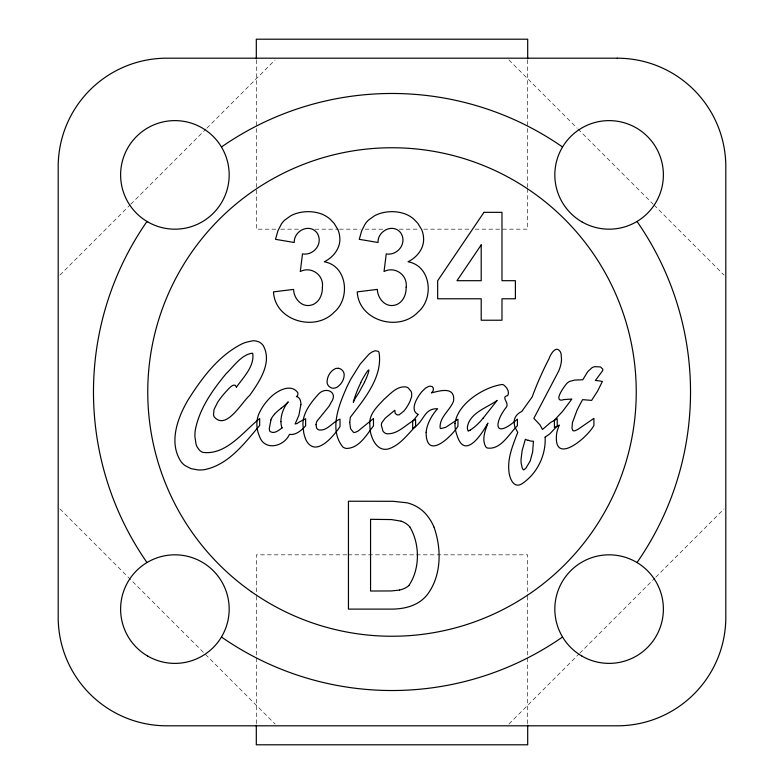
<?xml version="1.0" encoding="UTF-8"?>
<svg xmlns="http://www.w3.org/2000/svg" width="784" height="784" viewBox="0 0 784 784"><rect width="100%" height="100%" fill="white"/><g stroke="black" fill="none" stroke-linecap="round" stroke-linejoin="round"><path stroke-width="0.59" stroke-dasharray="3.92 2.94" d="M59.927 275.096L129.919 205.094M130.781 204.232L205.967 129.056M206.829 128.194L275.096 59.927M508.904 724.073L578.906 654.081M579.768 653.219L654.944 578.033M655.806 577.171L724.073 508.904M275.87 229.173L256.309 229.173L256.309 188.983M280.76 229.173L300.311 229.173M314.982 229.173L338.208 229.173M339.433 229.173L360.219 229.173M365.109 229.173L383.445 229.173M399.33 229.173L418.891 229.173M423.781 229.173L470.233 229.173M475.124 229.173L527.691 229.173L527.691 188.983M346.773 554.827L256.309 554.827L256.309 595.017M347.988 554.827L415.226 554.827M416.451 554.827L527.691 554.827L527.691 595.017M508.904 59.927L577.171 128.194M578.033 129.056L653.219 204.232M654.081 205.094L724.073 275.096M59.927 508.904L275.096 724.073M527.691 59.898L527.691 187.768M527.691 596.232L527.691 724.102M256.309 59.898L256.309 187.768M256.309 596.232L256.309 724.102"/><path stroke-width="1.18" d="M270.941 419.989L269.245 428.779L269.647 430.867A2.675 2.675 0 0 0 270.304 431.641C274.478 434.267 278.82 430.161 282.093 427.897M364.501 382.288L358.994 392.441A106.644 106.644 0 0 1 356.553 396.263A29.478 29.478 0 0 0 353.359 402.104M360.748 382.651C360.885 381.494 371.557 362.865 368.304 372.89A67.738 67.738 0 0 1 364.442 382.259M483.12 418.186L497.164 400.408C486.795 407.876 469.841 412.756 467.372 427.006A13.818 13.818 0 0 0 467.499 429.083L467.803 430.112A7.83 7.83 0 0 1 468.117 430.818L468.117 430.984M559.237 425.006L557.591 429.701A37.103 37.103 0 0 0 556.728 432.964C552.416 466.5 586.285 438.971 593.919 425.545L593.919 418.362L578.004 429.328L574.888 430.808L572.918 430.759L571.977 428.191L572.467 422.517L577.014 410.306A197.098 197.098 0 0 1 580.356 403.78L582.61 399.644L591.616 400.408L597.643 391.01L602.386 381.445L599.789 380.995A66.072 66.072 0 0 0 598.172 380.75A50.686 50.686 0 0 0 596.869 380.593L595.37 380.495L602.622 370.695A2.372 2.372 0 0 0 602.72 369.088L600.515 366.932L594.85 366.657A9.8 9.8 0 0 0 591.969 367.735L587.775 371.606L582.786 379.77L574.711 380.083L569.733 381.377A11.074 11.074 0 0 0 567.146 383.111C564.823 385.571 553.279 401.055 562.099 400.114A19.208 19.208 0 0 1 563.647 399.605L571.379 399.085A5.841 5.841 0 0 0 571.85 399.095L562.54 411.433L554.406 420.155L554.406 427.466L558.796 425.438M408.866 585.481C420.136 569.145 420.038 543.831 409.816 526.966M399.526 590.107L391.108 590.95L370.558 591.018L370.558 519.312L391.52 519.576L401.212 521.174M338.423 368.372L337.316 368.304A6.145 6.145 0 0 0 335.454 368.588C330.309 370.91 326.82 376.957 327.095 382.572A6.243 6.243 0 0 0 328.986 386.336L329.505 386.757A6.027 6.027 0 0 0 333.229 388.237L333.788 388.158A7.967 7.967 0 0 0 336.904 387.296C341.128 384.67 344.274 379.662 344.196 374.605A6.762 6.762 0 0 0 338.443 368.255M528.093 440.402L527.701 440.265A17.111 17.111 0 0 1 525.721 439.461A1.754 1.754 0 0 1 525.368 439.216L522.124 450.624L521.056 459.287A33.026 33.026 0 0 0 521.135 463.021L522.183 467.734A31.605 31.605 0 0 0 522.722 468.979L523.663 469.93L525.868 468.244L530.19 461.021L532.659 451.947L533.424 441.186A10.447 10.447 0 0 1 528.2 440.187M433.934 526.926C441.627 548.526 441.686 575.231 427.574 594.292A40.121 40.121 0 0 1 424.036 598.221C414.883 606.943 401.673 609.354 389.442 609.109L348.449 609.109L348.449 501.221L393.088 501.299L406.935 502.799A32.683 32.683 0 0 1 408.807 503.289A36.574 36.574 0 0 1 425.095 513.197A45.991 45.991 0 0 1 433.895 526.946M236.366 386.943C234.602 381.857 228.938 388.364 227.144 390.393A89.18 89.18 0 0 0 217.687 402.202L214.003 409.571L213.542 414.912A7.134 7.134 0 0 0 214.267 416.961C226.282 430.779 241.825 402.016 249.645 395.459C259.298 381.798 272.607 362.58 263.267 345.636A12.368 12.368 0 0 0 260.709 343.01A10.427 10.427 0 0 0 258.328 341.657L255.584 340.922A14.396 14.396 0 0 0 252.634 340.815L245.97 342.304A45.021 45.021 0 0 0 241.952 343.892C218.305 355.789 201.929 378.064 188.082 399.918C177.458 417.97 168.256 443.097 181.398 462.168A20.462 20.462 0 0 0 184.995 465.539L190.914 468.607L197.911 469.92A33.006 33.006 0 0 0 204.467 469.645C228.722 464.775 244.559 443.215 259.68 425.457L259.68 418.529C243.177 431.67 226.537 455.279 202.958 452.397A10.123 10.123 0 0 1 199.44 450.134L197.303 447.233A16.846 16.846 0 0 1 196.098 444.41L194.942 436.874A38.71 38.71 0 0 1 195.343 429.789C199.479 408.533 212.484 390.197 226.037 373.792C233.769 366.412 241.09 354.838 252.262 353.182A1.568 1.568 0 0 1 252.762 353.545C254.545 366.304 243.344 377.447 236.337 387.257A2.401 2.401 0 0 0 236.366 386.943M527.691 58.682L527.691 39.2L256.309 39.2L256.309 58.682M527.691 725.318L527.691 744.8L256.309 744.8L256.309 725.318M637.01 221.451A298.528 298.528 0 0 1 637.01 562.549M562.549 637.01A298.528 298.528 0 0 1 221.451 637.01M146.99 562.549A298.528 298.528 0 0 1 146.99 221.451M221.451 146.99A298.528 298.528 0 0 1 562.549 146.99M483.071 418.146A55.458 55.458 0 0 1 470.126 430.22M470.077 430.132A12.524 12.524 0 0 1 468.509 430.926M353.329 402.104A108.858 108.858 0 0 1 360.826 382.69M280.868 421.596A31.84 31.84 0 0 1 288.12 402.025M288.042 401.967A45.384 45.384 0 0 1 281.123 408.219M282.034 427.917A16.062 16.062 0 0 1 280.976 421.606M270.823 419.94A16.199 16.199 0 0 1 274.508 414.354M274.4 414.246A48.726 48.726 0 0 1 281.172 408.278M401.202 521.203A19.561 19.561 0 0 1 409.865 526.917M408.934 585.56A20.825 20.825 0 0 1 399.507 590.019M545.125 437.178C546.115 455.592 536.717 474.594 521.017 484.336C512.756 488.432 509.12 476.525 508.816 470.38C507.64 457.092 513.148 444.508 517.744 432.356L515.117 427.574A15.425 15.425 0 0 1 514.294 423.723C513.324 418.303 516.96 413.472 521.781 411.463L532.169 396.959A329.613 329.613 0 0 1 549.006 358.778C550.456 354.544 555.866 344.646 560.344 351.791A12.397 12.397 0 0 1 561.089 353.819L561.511 359.405A30.164 30.164 0 0 1 560.805 364.589A39.161 39.161 0 0 1 558.669 371.097L533.845 418.372L539.902 424.761L542.508 429.456L550.623 422.458L557.248 418.754L557.248 425.996L549.888 433.768L545.125 437.178M455.004 423.615L454.994 424.565A28.802 28.802 0 0 0 456.866 434.826C464.471 460.639 481.572 434.591 487.883 423.105C485.247 430.367 481.533 439.383 485.757 446.743A4.655 4.655 0 0 0 487.334 448.027C500.809 450.104 509.11 433.709 517.42 425.722L517.42 419.126C492.94 440.549 494.302 422.027 506.533 406.935C509.286 402.613 500.643 396.939 507.424 395.675A3.077 3.077 0 0 0 508.169 394.695C509.316 391.069 506.611 387.188 503.847 385.071A5.214 5.214 0 0 0 502.26 384.474C484.257 386.855 457.297 403.564 455.004 423.615M349.733 422.37L350.566 428.73L353.339 432.17A3.41 3.41 0 0 0 354.838 432.513L357.965 431.151L373.468 418.519L373.468 425.957C366.491 434.855 359.248 448.242 346.469 448.468A8.163 8.163 0 0 1 342.775 446.929C328.77 429.514 339.031 404.74 346.969 386.777A176.106 176.106 0 0 1 351.193 378.496L360.091 364.227L368.813 354.368A25.794 25.794 0 0 1 372.126 351.957L375.105 350.742L377.957 351.261A2.803 2.803 0 0 1 379.044 352.379C383.004 376.937 364.256 399.046 350.321 417.304L349.733 422.37M300.88 404.544L298.88 415.383L295.088 424.017L297.097 423.487A13.269 13.269 0 0 0 298.861 422.262L305.623 418.744L305.623 425.898C301.37 430.318 296.146 435.326 289.453 434.395C283.837 446.958 264.267 451.251 259.416 436.129A27.724 27.724 0 0 1 257.995 432.17C256.064 425.398 256.525 417.931 259.935 411.688A50.225 50.225 0 0 1 265.541 402.858A52.998 52.998 0 0 1 269.059 398.84C275.38 391.706 290.472 382.455 297.753 392.637A4.665 4.665 0 0 1 297.891 394.332L297.695 395.136A2.499 2.499 0 0 1 297.028 396.067L296.342 396.528C300.017 397.037 301.017 401.418 300.88 404.544M369.715 422.762L370.156 430.367A36.436 36.436 0 0 0 371.606 436.257C373.645 442.205 377.927 449.173 384.954 449.33A15.631 15.631 0 0 0 388.345 448.958C399.938 445.361 407.298 434.63 415.598 426.476L415.598 419.362C406.19 424.056 397.841 434.757 386.502 433.728A6.566 6.566 0 0 1 384.572 432.758A7.291 7.291 0 0 1 382.974 431.161L381.377 425.291A7.193 7.193 0 0 1 381.877 422.635L385.277 418.097L394.822 410.248L395.185 413.452L397.165 414.873A4.351 4.351 0 0 0 399.311 414.697L403.878 411.071A43.11 43.11 0 0 0 408.856 403.623A45.933 45.933 0 0 0 410.012 401.3L411.669 396.488L411.678 393.401A8.261 8.261 0 0 0 410.943 391.177L408.366 388.07A7.027 7.027 0 0 0 406.279 387.002C397.135 385.561 390.099 394.097 383.866 399.487C377.78 406.112 369.93 413.05 369.715 422.762M426.124 432.347C426.163 461.012 451.329 436.943 457.954 426.231L457.954 419.215L445.655 427.358L440.882 428.564A1.411 1.411 0 0 1 440.108 427.888C439.314 417.049 450.192 410.257 453.593 400.996C455.259 386.159 440.294 390.648 431.367 392.911C434.267 391.187 434.307 385.689 430.063 386.179A4.616 4.616 0 0 0 428.828 386.355L425.477 388.119L421.674 391.882A42.395 42.395 0 0 0 416.294 400.173C414.148 404.201 412.345 410.992 417.137 413.883A4.439 4.439 0 0 0 418.313 414.315L412.668 421.263L412.668 428.309C424.183 422.517 423.507 407.984 437.668 408.768C432.592 413.932 426.81 423.654 426.124 432.347M322.4 287.199C322.538 293.383 320.313 300.086 314.884 303.545A12.132 12.132 0 0 1 310.974 305.172C301.477 307.583 293.735 298.273 293.588 289.394L273.489 291.883C274.91 320.95 315.286 332.269 334.239 312.12C350.615 298.42 347.341 265.864 324.292 261.768C333.602 257.221 341.138 247.548 339.707 236.748A24.01 24.01 0 0 0 337.963 229.761L334.111 223.342L330.005 219.069A29.037 29.037 0 0 0 321.803 214.081C313.629 211.004 304.398 210.906 296.078 213.522A33.271 33.271 0 0 0 290.717 215.816L284.808 220.03A24.529 24.529 0 0 0 281.407 223.989L277.957 230.692L275.498 239.326L294.265 242.491C293.726 231.623 307.74 223.607 315.903 231.613A10.28 10.28 0 0 1 317.824 234.318C322.881 244.304 313.277 255.868 302.487 253.889L300.292 271.509C311.16 265.923 324.057 274.949 322.4 287.199M406.161 287.199C406.298 293.383 404.074 300.086 398.644 303.545A12.132 12.132 0 0 1 394.734 305.172C385.238 307.583 377.496 298.273 377.349 289.394L357.249 291.883C358.67 320.95 399.046 332.269 417.999 312.12C434.375 298.42 431.102 265.864 408.052 261.768C417.362 257.221 424.899 247.548 423.468 236.748A24.01 24.01 0 0 0 421.723 229.761L417.872 223.342L413.766 219.069A29.037 29.037 0 0 0 405.563 214.081C397.39 211.004 388.158 210.906 379.838 213.522A33.271 33.271 0 0 0 374.478 215.816L368.568 220.03A24.529 24.529 0 0 0 365.168 223.989L361.718 230.692L359.258 239.326L378.025 242.491C377.486 231.623 391.5 223.607 399.664 231.613A10.28 10.28 0 0 1 401.584 234.318C406.641 244.304 397.037 255.868 386.247 253.889L384.052 271.509C394.92 265.923 407.817 274.949 406.161 287.199M316.04 424.644L316.53 427.829A4.057 4.057 0 0 0 317.334 428.936L317.667 429.24A4.312 4.312 0 0 0 318.823 429.897C327.183 431.465 333.014 421.429 340.011 419.126L340.011 426.584C333.778 435.973 315.423 458.493 305.956 439.902A37.759 37.759 0 0 1 303.692 432.503L302.938 424.605A30.213 30.213 0 0 1 303.506 418.587C305.652 409.542 311.64 401.78 317.716 395.009C324.948 385.748 338.835 391.726 331.122 402.417A60.809 60.809 0 0 1 329.055 406.269L317.255 420.802A8.252 8.252 0 0 0 316.236 423.282L316.04 424.644M483.963 212.337L437.658 280.76L437.658 298.782L481.209 298.782L481.209 320.225L501.985 320.225L501.985 298.782L515.392 298.782L515.392 280.692L501.985 280.692L501.985 212.337L483.963 212.337M481.209 244.892L456.984 280.692L481.209 280.692L481.209 244.892M617.253 58.192L166.747 58.192A108.555 108.555 0 0 0 58.192 166.747L58.192 617.253A108.555 108.555 0 0 0 166.747 725.808L617.253 725.808A108.555 108.555 0 0 0 725.808 617.253L725.808 166.747A108.555 108.555 0 0 0 617.253 58.192M581.973 656.11A54.272 54.272 0 0 0 663.382 609.109A54.272 54.272 0 0 0 581.973 562.099A54.272 54.272 0 0 0 581.973 656.11M251.36 591.695A244.245 244.245 0 0 0 635.256 413.942A244.245 244.245 0 0 0 289.374 170.363A244.245 244.245 0 0 0 251.36 591.695M147.755 656.11A54.272 54.272 0 0 0 229.173 609.109A54.272 54.272 0 0 0 147.755 562.099A54.272 54.272 0 0 0 147.755 656.11M147.755 221.901A54.272 54.272 0 0 0 229.173 174.891A54.272 54.272 0 0 0 147.755 127.89A54.272 54.272 0 0 0 147.755 221.901M581.973 221.901A54.272 54.272 0 0 0 663.382 174.891A54.272 54.272 0 0 0 581.973 127.89A54.272 54.272 0 0 0 581.973 221.901"/></g></svg>
